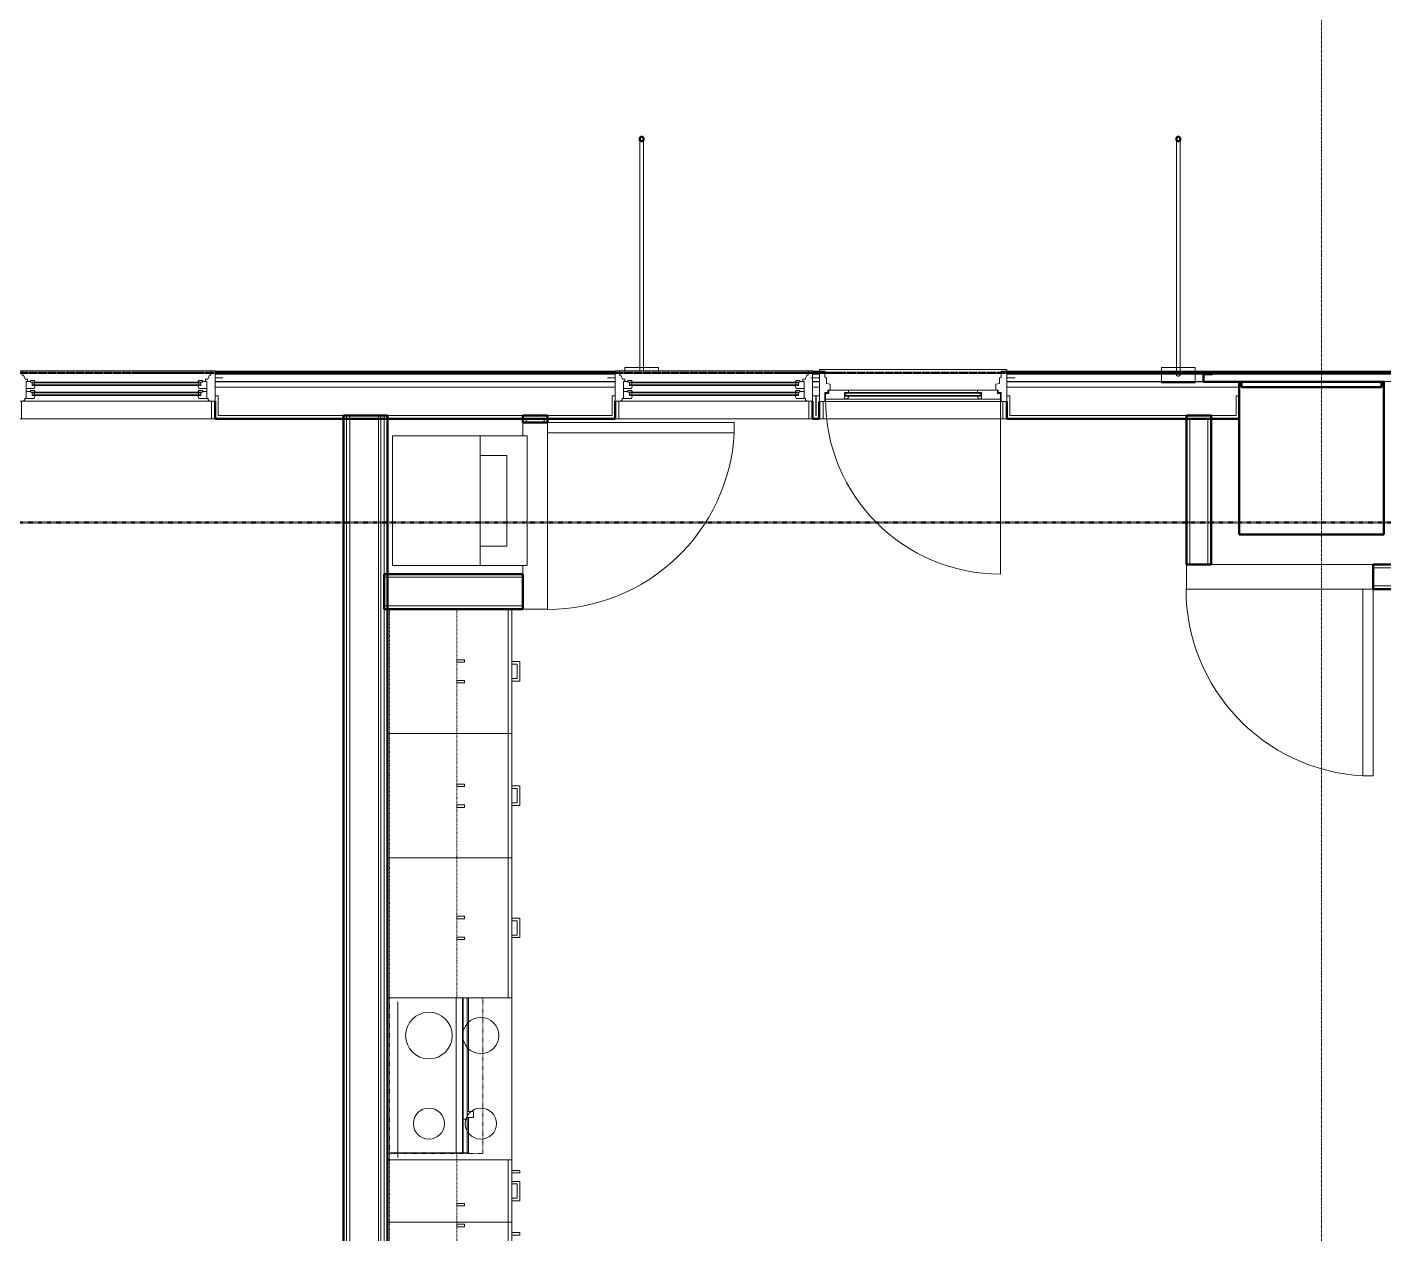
# Model space of a CAD drawing. Header units: inches. Extents: x -4218 to -1830, y 9767 to 12426.
# Drawn here: x -3403.9 to -3142.3, y 11952.5 to 12185.3 of the extents above; entities that cross this region are included whole.
import ezdxf

# ---------------------------------------------------------------- set-up
doc = ezdxf.new("R2010")
doc.units = ezdxf.units.IN
doc.header["$MEASUREMENT"] = 0
for name, pattern in [('Dash', [0.25, 0.125, -0.125]), ('Dash 1_16_', [0.125, 0.0625, -0.0625]), ('Grid Line 1_2_', [0.875, 0.5, -0.125, 0.125, -0.125]), ('Overhead', [0.15625, 0.09375, -0.0625])]:
    doc.linetypes.add(name, pattern=pattern)
for name, color, linetype, lineweight in [('0-1', 7, 'Continuous', 5), ('0-2', 10, 'Continuous', 9), ('A-DOOR-1', 10, 'Continuous', 9), ('A-DOOR-2', 50, 'Continuous', 20), ('A-DOOR-5', 31, 'Continuous', 9), ('A-DOOR-6', 31, 'Continuous', 20), ('A-DOOR-FRAM', 31, 'Continuous', 9), ('A-DOOR-FRAM-4', 31, 'Continuous', 20), ('A-DOOR-GLAZ', 31, 'Continuous', 9), ('A-GENM', 5, 'Continuous', 9), ('A-GENM-6', 5, 'Continuous', 50), ('A-GLAZ-1', 151, 'Continuous', 9), ('A-GLAZ-2', 151, 'Continuous', 20), ('A-GLAZ-3', 151, 'Continuous', 50), ('A-WALL', 113, 'Continuous', 13), ('A-WALL-1', 7, 'Continuous', 50), ('A-WALL-2', 250, 'Continuous', 13), ('A-WALL-3', 10, 'Continuous', 9), ('A-WALL-4', 252, 'Continuous', 9), ('A-WALL-7', 113, 'Continuous', 9), ('A-WALL-8', 113, 'Continuous', 50), ('C-PROP-LINE-1', 91, 'Dash 1_16_', 50), ('I-WALL-1', 7, 'Continuous', 50), ('P-SANR-FIXT-1', 10, 'Continuous', 9), ('Q-CASE-1', 252, 'Continuous', 9), ('Q-CASE-2', 10, 'Continuous', 9), ('Q-CASE-3', 253, 'Continuous', 9), ('Q-CASE-4', 252, 'Dash', 9), ('Q-CASE-5', 253, 'Dash', 9), ('Q-CASE-6', 254, 'Continuous', 9), ('Q-SPCQ-1', 10, 'Continuous', 9), ('Q-SPCQ-2', 91, 'Overhead', 9), ('S-GRID-1', 1, 'Grid Line 1_2_', 9)]:
    doc.layers.add(name, color=color, linetype=linetype, lineweight=lineweight)

# ---------------------------------------------------------------- blocks, each defined once
blk = doc.blocks.new('SWING - SINGLE - FLUSH - 36_ x 80_ - OFFSET PIVOT DOOR AT MAGIC PAK AND WASHER_DRYER-3199415-BACKGROUND - RCP - 2ND FLOOR')
at = {"layer": 'A-DOOR-1'}
blk.add_arc((18, -2.37), 36.07, 180, 266.8211, dxfattribs=at)
at = {"layer": 'A-DOOR-2'}
for p, q in [((16, -2.37), (16, -38.39)), ((18, -2.37), (16, -2.37)), ((18, -2.37), (18, -38.39)), ((18, -38.39), (16, -38.39))]:
    blk.add_line(p, q, dxfattribs=at)
blk = doc.blocks.new('Range - 24_ x 30_-2806124-BACKGROUND - RCP - 2ND FLOOR')
at = {"layer": 'Q-SPCQ-1'}
blk.add_line((0, -22), (30, -22), dxfattribs=at)
for centre, radius, start, end in [((6.5, -6), 3.5, 360, 180), ((23.5, -6), 3, 0, 180), ((6.5, -6), 3.5, 180, 0), ((23.5, -6), 3, 180, 0), ((6.5, -16), 4.5, 0, 180), ((23.5, -16), 3, 360, 180), ((6.5, -16), 4.5, 180, 0), ((23.5, -16), 3, 180, 0)]:
    blk.add_arc(centre, radius, start, end, dxfattribs=at)
blk = doc.blocks.new('Stacked Washer and Dryer - 26_x25_ - Private-1372850-BACKGROUND - RCP - 2ND FLOOR')
at = {"layer": 'P-SANR-FIXT-1'}
for p, q in [((26, 12.5), (0, 12.5)), ((0, -12.5), (0, 12.5)), ((16.90625, -12.5), (16.90625, 12.5)), ((26, 12.5), (26, -12.5)), ((22.09375, 8.75), (16.90625, 8.75)), ((22.09375, -8.75), (22.09375, 8.75)), ((16.90625, -8.75), (22.09375, -8.75)), ((0, -12.5), (26, -12.5))]:
    blk.add_line(p, q, dxfattribs=at)
blk = doc.blocks.new('30quot_MicrowaveVent_11166 - 70cm miele oven-V103-BACKGROUND - RCP - 2ND FLOOR')
at = {"layer": 'Q-CASE-1'}
for p, q in [((8.88, 16.6), (7.69, 16.6)), ((7.69, 16.55), (7.69, 15.39)), ((8.88, 15.39), (8.88, 16.55)), ((7.69, 15.6), (-14.2, 15.6)), ((-14.2, 15.6), (-14.2, 15.54)), ((-14.2, 15.54), (-14.2, 15.39)), ((9.18, 15.39), (-14.2, 15.39)), ((-14.2, 15.39), (-14.2, 14.61)), ((-14.2, 14.61), (9.18, 14.61)), ((-14.2, 14.49), (-14.2, 13.23)), ((15.68, 14.49), (-14.2, 14.49)), ((-14.2, 13.23), (-14.2, 0.37)), ((-14.2, 13.23), (15.68, 13.23)), ((15.68, 15.6), (8.88, 15.6)), ((9.18, 15.39), (9.18, 14.61)), ((15.68, 15.39), (9.18, 15.39)), ((9.18, 15.39), (9.18, 14.61)), ((9.18, 14.61), (15.68, 14.61)), ((15.68, 15.39), (15.68, 15.6)), ((15.68, 15.39), (15.68, 14.61)), ((15.68, 13.23), (15.68, 14.49)), ((15.68, 0.37), (15.68, 13.23))]:
    blk.add_line(p, q, dxfattribs=at)
at = {"layer": 'Q-CASE-3'}
for p, q in [((-14.2, 0.37), (-14.2, 0)), ((15.68, 0), (15.68, 0.37))]:
    blk.add_line(p, q, dxfattribs=at)
at = {"layer": 'Q-CASE-6'}
blk.add_line((-14.2, 0), (15.68, 0), dxfattribs=at)
blk = doc.blocks.new('Base Cabinet 3 Drawer 230 - Base Cabinet 3 Drawer 230 27_-2602705-BACKGROUND - RCP - 2ND FLOOR')
at = {"layer": 'Q-CASE-2'}
for p, q in [((-12.76, 24), (14.24, 24)), ((-12.76, 23.25), (-12.76, 24)), ((-1.14, 24), (-1.14, 25.5)), ((-1.14, 25.5), (2.61, 25.5)), ((-1.14, 24), (-0.64, 24)), ((2.11, 25), (-0.64, 25)), ((-0.64, 24), (-0.64, 25)), ((2.11, 24), (2.11, 25)), ((2.61, 24), (2.11, 24)), ((2.61, 25.5), (2.61, 24)), ((14.24, 24), (14.24, 23.25)), ((14.24, 23.25), (-12.76, 23.25)), ((-12.76, 23.25), (-12.76, 0)), ((14.24, 0), (14.24, 23.25)), ((-12.76, 0), (14.24, 0))]:
    blk.add_line(p, q, dxfattribs=at)
blk = doc.blocks.new('Base Cabinet 3 Drawer 230 - Base Cabinet 3 Drawer 230 24_-2578604-BACKGROUND - RCP - 2ND FLOOR')
at = {"layer": 'Q-CASE-2'}
for p, q in [((-11.26, 24), (12.74, 24)), ((-11.26, 23.25), (-11.26, 24)), ((-1.14, 24), (-1.14, 25.5)), ((-1.14, 25.5), (2.61, 25.5)), ((-1.14, 24), (-0.64, 24)), ((2.11, 25), (-0.64, 25)), ((-0.64, 24), (-0.64, 25)), ((2.11, 24), (2.11, 25)), ((2.61, 24), (2.11, 24)), ((2.61, 25.5), (2.61, 24)), ((12.74, 24), (12.74, 23.25)), ((12.74, 23.25), (-11.26, 23.25)), ((-11.26, 23.25), (-11.26, 0)), ((12.74, 0), (12.74, 23.25)), ((-11.26, 0), (12.74, 0))]:
    blk.add_line(p, q, dxfattribs=at)
blk = doc.blocks.new('Single Door 1 Drawer 211 - 211 Base Cabinet Single Door1 Drawer 12_-2706434-BACKGROUND - RCP - 2ND FLOOR')
at = {"layer": 'Q-CASE-2'}
for p, q in [((-11.26, -23.25), (-11.26, 0)), ((-11.26, 0), (0.74, 0)), ((0.74, 0), (0.74, -23.25)), ((-11.26, -23.25), (-11.26, -24)), ((0.74, -23.25), (-11.26, -23.25)), ((0.74, -24), (0.74, -23.25)), ((-11.26, -24), (0.74, -24)), ((-6.64, -24), (-7.14, -24)), ((-7.14, -25.5), (-7.14, -24)), ((-3.39, -25.5), (-7.14, -25.5)), ((-6.64, -25), (-6.64, -24)), ((-6.64, -25), (-3.89, -25)), ((-3.89, -25), (-3.89, -24)), ((-3.89, -24), (-3.39, -24)), ((-3.39, -24), (-3.39, -25.5)), ((-1.27, -24), (-1.76, -24)), ((-1.76, -24), (-1.76, -25.5)), ((-1.76, -25.5), (-1.27, -25.5)), ((-1.27, -25.5), (-1.27, -24))]:
    blk.add_line(p, q, dxfattribs=at)
blk = doc.blocks.new('Base Cabinet Corner 197 - Base Cabinet Corner 197-2565125-BACKGROUND - RCP - 2ND FLOOR')
at = {"layer": 'Q-CASE-2'}
for p, q in [((-23.26, 0), (12.74, 0)), ((-23.26, -36), (-23.26, 0)), ((12.74, 0), (12.74, -24)), ((0.74, -23.25), (0.74, -36)), ((12.74, -23.25), (0.74, -23.25)), ((0.74, -23.25), (0.74, -24)), ((0.74, -24), (0.74, -36)), ((12.74, -24), (0.74, -24)), ((10.73, -24), (10.24, -24)), ((10.24, -24), (10.24, -25.5)), ((10.24, -25.5), (10.73, -25.5)), ((10.73, -25.5), (10.73, -24)), ((2.23, -33.51), (0.73, -33.51)), ((0.73, -33.51), (0.73, -34)), ((0.73, -34), (2.23, -34)), ((2.23, -34), (2.23, -33.51)), ((0.74, -36), (-23.26, -36))]:
    blk.add_line(p, q, dxfattribs=at)
blk = doc.blocks.new('Base Cabinet 3 Drawer 230 - Base Cabinet 3 Drawer 230 24_-2554933-BACKGROUND - RCP - 2ND FLOOR')
at = {"layer": 'Q-CASE-2'}
for p, q in [((-11.26, -23.25), (-11.26, 0)), ((-11.26, 0), (12.74, 0)), ((12.74, 0), (12.74, -23.25)), ((-11.26, -23.25), (-11.26, -24)), ((12.74, -23.25), (-11.26, -23.25)), ((12.74, -24), (12.74, -23.25)), ((-11.26, -24), (12.74, -24)), ((-0.64, -24), (-1.14, -24)), ((-1.14, -25.5), (-1.14, -24)), ((2.61, -25.5), (-1.14, -25.5)), ((-0.64, -25), (-0.64, -24)), ((-0.64, -25), (2.11, -25)), ((2.11, -25), (2.11, -24)), ((2.11, -24), (2.61, -24)), ((2.61, -24), (2.61, -25.5))]:
    blk.add_line(p, q, dxfattribs=at)
blk = doc.blocks.new('300 Series Wall Hung Cabinet_302 - 27_ X 24_-2768166-BACKGROUND - RCP - 2ND FLOOR')
at = {"layer": 'Q-CASE-1'}
for p, q in [((-1.76, -13.19), (-2.25, -13.19)), ((-2.25, -13.19), (-2.25, -14.69)), ((-2.25, -14.69), (-1.76, -14.69)), ((-1.76, -14.69), (-1.76, -13.19)), ((2.24, -13.19), (1.75, -13.19)), ((1.75, -13.19), (1.75, -14.69)), ((1.75, -14.69), (2.24, -14.69)), ((2.24, -14.69), (2.24, -13.19))]:
    blk.add_line(p, q, dxfattribs=at)
at = {"layer": 'Q-CASE-4'}
for p, q in [((-13.5, -0.19), (-13.5, -13.19)), ((13.5, -13.19), (13.5, -0.19)), ((-13.5, -13.19), (13.5, -13.19))]:
    blk.add_line(p, q, dxfattribs=at)
at = {"layer": 'Q-CASE-5'}
blk.add_line((13.5, -0.19), (-13.5, -0.19), dxfattribs=at)
blk = doc.blocks.new('300 Series Wall Hung Cabinet_302 - 24_ X 24_-V59-BACKGROUND - RCP - 2ND FLOOR')
at = {"layer": 'Q-CASE-1'}
for p, q in [((-1.76, 14.69), (-2.25, 14.69)), ((-2.25, 14.69), (-2.25, 13.19)), ((-2.25, 13.19), (-1.76, 13.19)), ((-1.76, 13.19), (-1.76, 14.69)), ((2.24, 14.69), (1.75, 14.69)), ((1.75, 14.69), (1.75, 13.19)), ((1.75, 13.19), (2.24, 13.19)), ((2.24, 13.19), (2.24, 14.69))]:
    blk.add_line(p, q, dxfattribs=at)
at = {"layer": 'Q-CASE-4'}
for p, q in [((-12, 0.19), (-12, 13.19)), ((-12, 13.19), (12, 13.19)), ((12, 13.19), (12, 0.19))]:
    blk.add_line(p, q, dxfattribs=at)
at = {"layer": 'Q-CASE-5'}
blk.add_line((12, 0.19), (-12, 0.19), dxfattribs=at)
blk = doc.blocks.new('300 Series Wall Hung Cabinet_302 - 24_ X 24_-2588623-BACKGROUND - RCP - 2ND FLOOR')
at = {"layer": 'Q-CASE-1'}
for p, q in [((-1.76, -13.19), (-2.25, -13.19)), ((-2.25, -13.19), (-2.25, -14.69)), ((-2.25, -14.69), (-1.76, -14.69)), ((-1.76, -14.69), (-1.76, -13.19)), ((2.24, -13.19), (1.75, -13.19)), ((1.75, -13.19), (1.75, -14.69)), ((1.75, -14.69), (2.24, -14.69)), ((2.24, -14.69), (2.24, -13.19))]:
    blk.add_line(p, q, dxfattribs=at)
at = {"layer": 'Q-CASE-4'}
for p, q in [((-12, -0.19), (-12, -13.19)), ((12, -13.19), (12, -0.19)), ((-12, -13.19), (12, -13.19))]:
    blk.add_line(p, q, dxfattribs=at)
at = {"layer": 'Q-CASE-5'}
blk.add_line((12, -0.19), (-12, -0.19), dxfattribs=at)
blk = doc.blocks.new('300 Series Wall Hung Cabinet_302 - 24_ X 24_-V71-BACKGROUND - RCP - 2ND FLOOR')
at = {"layer": 'Q-CASE-1'}
for p, q in [((-1.76, -13.19), (-2.25, -13.19)), ((-2.25, -13.19), (-2.25, -14.69)), ((-2.25, -14.69), (-1.76, -14.69)), ((-1.76, -14.69), (-1.76, -13.19)), ((2.24, -13.19), (1.75, -13.19)), ((1.75, -13.19), (1.75, -14.69)), ((1.75, -14.69), (2.24, -14.69)), ((2.24, -14.69), (2.24, -13.19))]:
    blk.add_line(p, q, dxfattribs=at)
at = {"layer": 'Q-CASE-4'}
for p, q in [((-12, -0.19), (-12, -13.19)), ((-12, -13.19), (12, -13.19))]:
    blk.add_line(p, q, dxfattribs=at)
at = {"layer": 'Q-CASE-5'}
for p, q in [((12, -0.19), (-12, -0.19)), ((12, -13.19), (12, -0.19))]:
    blk.add_line(p, q, dxfattribs=at)
blk = doc.blocks.new('Range_Hood_386 - 30_ Wide-2911770-BACKGROUND - RCP - 2ND FLOOR')
at = {"layer": 'Q-SPCQ-2'}
for p, q in [((15, 6), (-15, 6)), ((-15, 6), (-15, -12)), ((15, -12), (15, 6)), ((-15, -12), (15, -12))]:
    blk.add_line(p, q, dxfattribs=at)
blk = doc.blocks.new('CTR - 1st Phase - Unit Layouts_rvt-1-BACKGROUND - RCP - 2ND FLOOR')
at = {"layer": 'A-WALL-1'}
for p, q in [((-3308.35, 12109), (-3308.35, 12110.34)), ((-3308.35, 12110.34), (-3307.72, 12110.34)), ((-3303.6, 12109), (-3308.35, 12109)), ((-3307.72, 12110.34), (-3304.22, 12110.34)), ((-3304.22, 12110.34), (-3303.6, 12110.34)), ((-3303.6, 12110.34), (-3303.6, 12109)), ((-3180.4, 12081.6), (-3180.4, 12110.34)), ((-3180.4, 12110.34), (-3179.77, 12110.34)), ((-3179.77, 12110.34), (-3176.27, 12110.34)), ((-3176.27, 12110.34), (-3175.65, 12110.34)), ((-3175.65, 12110.34), (-3175.65, 12081.6)), ((-3335.1, 12079.75), (-3308.35, 12079.75)), ((-3335.1, 12073), (-3335.1, 12079.75)), ((-3308.35, 12079.75), (-3308.35, 12073)), ((-3175.65, 12081.6), (-3180.4, 12081.6)), ((-3144.4, 12076.85), (-3144.4, 12081.6)), ((-3144.4, 12081.6), (-3140.12, 12081.6)), ((-3140.12, 12076.85), (-3144.4, 12076.85)), ((-3308.35, 12073), (-3335.1, 12073))]:
    blk.add_line(p, q, dxfattribs=at)
at = {"layer": 'A-WALL-2'}
for p, q in [((-3307.72, 12109.71), (-3304.22, 12109.71)), ((-3307.72, 12109.71), (-3307.72, 12109)), ((-3304.22, 12109.71), (-3304.22, 12109)), ((-3179.77, 12109.71), (-3179.77, 12081.6)), ((-3179.77, 12109.71), (-3176.27, 12109.71)), ((-3176.27, 12109.71), (-3176.27, 12081.6)), ((-3144.4, 12080.97), (-3140.75, 12080.97)), ((-3308.35, 12079.13), (-3335.1, 12079.13)), ((-3144.4, 12077.47), (-3140.75, 12077.47)), ((-3308.35, 12073.63), (-3335.1, 12073.63))]:
    blk.add_line(p, q, dxfattribs=at)
at = {"layer": 'A-WALL-3'}
for p, q in [((-3308.35, 12109), (-3308.35, 12106.4)), ((-3303.6, 12073), (-3303.6, 12109)), ((-3308.35, 12081.4), (-3308.35, 12079.75)), ((-3180.4, 12081.6), (-3180.4, 12076.85)), ((-3144.4, 12081.6), (-3175.65, 12081.6)), ((-3175.65, 12076.85), (-3180.4, 12076.85)), ((-3175.65, 12076.85), (-3144.4, 12076.85)), ((-3303.6, 12073), (-3308.35, 12073))]:
    blk.add_line(p, q, dxfattribs=at)
at = {"layer": 'A-WALL-4'}
for p, q in [((-3303.6, 12109), (-3308.35, 12109)), ((-3308.35, 12079.75), (-3308.35, 12073)), ((-3175.65, 12081.6), (-3180.4, 12081.6)), ((-3144.4, 12076.85), (-3144.4, 12081.6))]:
    blk.add_line(p, q, dxfattribs=at)
at = {"layer": 'A-WALL-7'}
for p, q in [((-3334.47, 12073), (-3334.47, 11918.75)), ((-3310.47, 12073), (-3334.47, 12073)), ((-3334.47, 11918.75), (-3334.47, 12073)), ((-3334.47, 12073), (-3310.47, 12073)), ((-3310.47, 12062.88), (-3310.47, 12073)), ((-3310.47, 12073), (-3310.47, 12062.88)), ((-3310.47, 12062.38), (-3310.47, 12062.88)), ((-3310.47, 12059.63), (-3310.47, 12062.38)), ((-3310.47, 12062.38), (-3310.47, 12059.63)), ((-3310.47, 12059.13), (-3310.47, 12059.63)), ((-3310.47, 12038.88), (-3310.47, 12059.13)), ((-3310.47, 12059.13), (-3310.47, 12038.88)), ((-3310.47, 12038.38), (-3310.47, 12038.88)), ((-3310.47, 12035.63), (-3310.47, 12038.38)), ((-3310.47, 12038.38), (-3310.47, 12035.63)), ((-3310.47, 12035.13), (-3310.47, 12035.63)), ((-3310.47, 12013.38), (-3310.47, 12035.13)), ((-3310.47, 12035.13), (-3310.47, 12013.38)), ((-3310.47, 12012.88), (-3310.47, 12013.38)), ((-3310.47, 12010.13), (-3310.47, 12012.88)), ((-3310.47, 12012.88), (-3310.47, 12010.13)), ((-3310.47, 12009.63), (-3310.47, 12010.13)), ((-3310.47, 11964.73), (-3310.47, 12009.63)), ((-3310.47, 12009.63), (-3310.47, 11964.73)), ((-3310.47, 11964.25), (-3310.47, 11964.73)), ((-3310.47, 11962.62), (-3310.47, 11964.25)), ((-3310.47, 11964.25), (-3310.47, 11962.62)), ((-3310.47, 11962.12), (-3310.47, 11962.62)), ((-3310.47, 11959.37), (-3310.47, 11962.12)), ((-3310.47, 11962.12), (-3310.47, 11959.37)), ((-3310.47, 11958.87), (-3310.47, 11959.37)), ((-3310.47, 11952.73), (-3310.47, 11958.87)), ((-3310.47, 11958.87), (-3310.47, 11952.73)), ((-3310.47, 11952.25), (-3310.47, 11952.73))]:
    blk.add_line(p, q, dxfattribs=at)
at = {"layer": '0-2'}
for name, p, rotation in [('SWING - SINGLE - FLUSH - 36_ x 80_ - OFFSET PIVOT DOOR AT MAGIC PAK AND WASHER_DRYER-3199415-BACKGROUND - RCP - 2ND FLOOR', (-3305.97, 12091), 90.00000000000743), ('Base Cabinet 3 Drawer 230 - Base Cabinet 3 Drawer 230 24_-2554933-BACKGROUND - RCP - 2ND FLOOR', (-3334.47, 12060.26), 89.99999999994881), ('300 Series Wall Hung Cabinet_302 - 24_ X 24_-V71-BACKGROUND - RCP - 2ND FLOOR', (-3334.29, 12061), 89.99999999999456), ('Base Cabinet 3 Drawer 230 - Base Cabinet 3 Drawer 230 24_-2578604-BACKGROUND - RCP - 2ND FLOOR', (-3334.47, 12037.74), 270.0000000000384), ('300 Series Wall Hung Cabinet_302 - 24_ X 24_-V59-BACKGROUND - RCP - 2ND FLOOR', (-3334.29, 12037), 269.9999999999945), ('Base Cabinet 3 Drawer 230 - Base Cabinet 3 Drawer 230 27_-2602705-BACKGROUND - RCP - 2ND FLOOR', (-3334.47, 12012.24), 270.0000000000384), ('300 Series Wall Hung Cabinet_302 - 27_ X 24_-2768166-BACKGROUND - RCP - 2ND FLOOR', (-3334.29, 12011.5), 89.99999999999456), ('30quot_MicrowaveVent_11166 - 70cm miele oven-V103-BACKGROUND - RCP - 2ND FLOOR', (-3334.47, 11983.8), 269.999999999993), ('Range_Hood_386 - 30_ Wide-2911770-BACKGROUND - RCP - 2ND FLOOR', (-3322.1, 11983), 269.9999999999567), ('Range - 24_ x 30_-2806124-BACKGROUND - RCP - 2ND FLOOR', (-3310.47, 11997.25), 270.0000000000225), ('Single Door 1 Drawer 211 - 211 Base Cabinet Single Door1 Drawer 12_-2706434-BACKGROUND - RCP - 2ND FLOOR', (-3334.47, 11966.01), 89.99999999994881), ('300 Series Wall Hung Cabinet_302 - 24_ X 24_-2588623-BACKGROUND - RCP - 2ND FLOOR', (-3334.29, 11956.12), 89.99999999999456), ('Base Cabinet Corner 197 - Base Cabinet Corner 197-2565125-BACKGROUND - RCP - 2ND FLOOR', (-3334.47, 11942.01), 89.99999999994819)]:
    blk.add_blockref(name, p, dxfattribs=dict(at, rotation=rotation))
for name, p in [('Stacked Washer and Dryer - 26_x25_ - Private-1372850-BACKGROUND - RCP - 2ND FLOOR', (-3333.51, 12093.9)), ('SWING - SINGLE - FLUSH - 36_ x 80_ - OFFSET PIVOT DOOR AT MAGIC PAK AND WASHER_DRYER-3199415-BACKGROUND - RCP - 2ND FLOOR', (-3162.4, 12079.22))]:
    blk.add_blockref(name, p, dxfattribs=at)
blk = doc.blocks.new('CTR - 1st Phase - Common Walls_rvt-1-BACKGROUND - RCP - 2ND FLOOR')
at = {"layer": 'A-WALL-2'}
for p, q in [((-3342.35, 12110.34), (-3342.35, 11725.36)), ((-3341.72, 12110.34), (-3341.72, 11725.36)), ((-3336.22, 12110.34), (-3336.22, 11725.36)), ((-3335.72, 12110.34), (-3335.72, 11725.36)), ((-3335.1, 12110.34), (-3335.1, 11725.36))]:
    blk.add_line(p, q, dxfattribs=at)
at = {"layer": 'I-WALL-1'}
for p, q in [((-3342.97, 11849.86), (-3342.97, 12110.34)), ((-3342.97, 12110.34), (-3334.47, 12110.34)), ((-3334.47, 12110.34), (-3334.47, 11725.36))]:
    blk.add_line(p, q, dxfattribs=at)
blk = doc.blocks.new('Basic Wall _ EXT - FIBER CEMENT - LARGE - ___-2505162-BACKGROUND - RCP - 2ND FLOOR')
at = {"layer": 'A-WALL-7'}
for p, q in [((-3290.54, 12118.91), (-3367.71, 12118.91)), ((-3290.54, 12118.91), (-3367.71, 12118.91)), ((-3367.71, 12118.88), (-3290.54, 12118.88)), ((-3290.54, 12118.88), (-3367.71, 12118.88)), ((-3251.19, 12118.91), (-3252.51, 12118.91)), ((-3251.19, 12118.91), (-3252.51, 12118.91)), ((-3252.51, 12118.88), (-3251.19, 12118.88)), ((-3251.19, 12118.88), (-3252.51, 12118.88)), ((-3060.14, 12118.91), (-3215.06, 12118.91)), ((-3060.14, 12118.91), (-3215.06, 12118.91)), ((-3215.06, 12118.88), (-3060.14, 12118.88)), ((-3060.14, 12118.88), (-3215.06, 12118.88)), ((-3290.54, 12116.87), (-3367.71, 12116.87)), ((-3290.54, 12116.87), (-3367.71, 12116.87)), ((-3367.71, 12116.84), (-3290.54, 12116.84)), ((-3290.54, 12116.84), (-3367.71, 12116.84)), ((-3251.21, 12116.87), (-3252.51, 12116.87)), ((-3251.21, 12116.87), (-3252.51, 12116.87)), ((-3252.51, 12116.84), (-3251.19, 12116.84)), ((-3251.19, 12116.84), (-3252.51, 12116.84)), ((-3177.09, 12116.87), (-3215.06, 12116.87)), ((-3177.09, 12116.87), (-3215.06, 12116.87)), ((-3215.06, 12116.84), (-3177.09, 12116.84)), ((-3177.09, 12116.84), (-3215.06, 12116.84)), ((-3097.16, 12116.87), (-3177.09, 12116.87)), ((-3097.16, 12116.87), (-3177.09, 12116.87)), ((-3177.09, 12116.84), (-3170.2, 12116.84)), ((-3170.2, 12116.84), (-3177.09, 12116.84)), ((-3169.76, 12116.84), (-3170.2, 12116.84)), ((-3142.76, 12116.84), (-3169.76, 12116.84)), ((-3142.32, 12116.84), (-3142.76, 12116.84))]:
    blk.add_line(p, q, dxfattribs=at)
blk = doc.blocks.new('Door-Inswing-Andersen-400_Series-Single - 3_ 0-1_8_ x custom height - 2ND FLOOR-2896085-BACKGROUND - RCP - 2ND FLOOR')
at = {"layer": 'A-DOOR-5'}
blk.add_line((16.87, -0.66), (16.87, -34.41), dxfattribs=at)
blk.add_arc((16.87, -0.66), 33.75, 180, 270, dxfattribs=at)
at = {"layer": 'A-DOOR-6'}
for p, q in [((-16.26, 0.42), (-16.87, 0.41)), ((-16.87, 0.41), (-16.87, -0.66)), ((-16.26, 1.06), (-16.26, 0.42)), ((-16.26, 1.06), (-12.44, 1.06)), ((-13.19, 0.66), (-12.44, 0.66)), ((-13.19, -0.66), (-13.19, 0.66)), ((-12.44, 0.75), (-12.47, 1.06)), ((12.44, 1.06), (-12.44, 1.06)), ((-12.44, 0.66), (-12.44, 0.75)), ((16.26, 1.06), (12.44, 1.06)), ((12.44, 0.75), (12.47, 1.06)), ((12.44, 0.66), (12.44, 0.75)), ((13.19, 0.66), (12.44, 0.66)), ((13.19, -0.66), (13.19, 0.66)), ((16.26, 1.06), (16.26, 0.42)), ((16.26, 0.42), (16.87, 0.41)), ((16.87, 0.41), (16.87, -0.66)), ((-16.87, -0.66), (-12.44, -0.66)), ((-12.44, -0.09), (-13.19, -0.09)), ((-13.19, -0.59), (-12.67, -0.59)), ((-13.19, -0.66), (-13.19, -0.59)), ((-12.67, -0.59), (-12.47, -0.34)), ((-12.47, -0.34), (-12.44, -0.16)), ((-12.44, -0.16), (-12.44, -0.09)), ((12.44, -0.66), (-12.44, -0.66)), ((12.44, -0.09), (13.19, -0.09)), ((12.44, -0.16), (12.44, -0.09)), ((12.47, -0.34), (12.44, -0.16)), ((16.87, -0.66), (12.44, -0.66)), ((12.67, -0.59), (12.47, -0.34)), ((13.19, -0.59), (12.67, -0.59)), ((13.19, -0.66), (13.19, -0.59))]:
    blk.add_line(p, q, dxfattribs=at)
at = {"layer": 'A-DOOR-FRAM'}
for p, q in [((-17.31, -1.13), (-17.94, -1.13)), ((-17.94, -1.13), (-17.94, -4.44)), ((-17.31, -4.44), (-17.31, -1.13)), ((17.94, -1.13), (17.31, -1.13)), ((17.31, -1.13), (17.31, -4.44)), ((17.94, -4.44), (17.94, -1.13)), ((-17.94, -4.44), (-17.31, -4.44)), ((17.31, -4.44), (17.94, -4.44))]:
    blk.add_line(p, q, dxfattribs=at)
at = {"layer": 'A-DOOR-FRAM-4'}
for p, q in [((-19.69, 3.44), (-18.06, 3.44)), ((18.06, 5.09), (-18.06, 5.09)), ((-18.06, 5.09), (-18.06, -1.13)), ((-18.06, 4.75), (-18.06, -1.13)), ((-18.06, 4.75), (-17.03, 4.75)), ((-17.03, 3.63), (-17.03, 4.75)), ((-16.69, 3.39), (-17.03, 3.63)), ((-16.69, 2.39), (-16.69, 3.39)), ((16.69, 3.39), (17.03, 3.63)), ((16.69, 2.39), (16.69, 3.39)), ((17.03, 3.63), (17.03, 4.75)), ((18.06, 4.75), (17.03, 4.75)), ((18.06, -1.13), (18.06, 5.09)), ((18.06, 4.75), (18.06, -1.13)), ((19.69, 3.44), (18.06, 3.44)), ((-17.03, 0.66), (-16.45, 0.66)), ((-17.03, -1.13), (-17.03, 0.66)), ((-16, 2.23), (-16.69, 2.39)), ((-16.45, 0.66), (-16.45, 1.09)), ((-16.45, 1.09), (-16, 1.09)), ((-16, 1.09), (-16, 2.23)), ((16, 2.23), (16.69, 2.39)), ((16, 1.09), (16, 2.23)), ((16.45, 1.09), (16, 1.09)), ((16.45, 0.66), (16.45, 1.09)), ((17.03, 0.66), (16.45, 0.66)), ((17.03, -1.13), (17.03, 0.66)), ((-17.69, -1.13), (-18.06, -1.13)), ((-18.06, -1.13), (18.06, -1.13)), ((-18.06, -1.13), (-17.03, -1.13)), ((18.06, -1.13), (17.03, -1.13))]:
    blk.add_line(p, q, dxfattribs=at)
at = {"layer": 'A-DOOR-GLAZ'}
for p, q in [((-12.44, 0.5), (-13.19, 0.5)), ((-13.19, 0.06), (-12.44, 0.06)), ((-12.98, 0.5), (-12.98, 0.06)), ((12.44, 0.66), (-12.44, 0.66)), ((12.44, 0.5), (-12.44, 0.5)), ((12.44, 0.06), (-12.44, 0.06)), ((12.44, 0.5), (13.19, 0.5)), ((13.19, 0.06), (12.44, 0.06)), ((12.98, 0.5), (12.98, 0.06)), ((12.44, -0.09), (-12.44, -0.09))]:
    blk.add_line(p, q, dxfattribs=at)
blk = doc.blocks.new('Window-Double_Hung-Andersen-400_Series-Tilt_Wash - DOUBLE HUNG - REVERSE COTTAGE - 2ND FLOOR-2888466-BACKGROUND - RCP - 2ND FLOOR')
at = {"layer": 'A-GLAZ-1'}
for p, q in [((-19.01, 3.94), (-19.01, 2.44)), ((-18.95, 3.94), (-19.01, 3.94)), ((-18.95, 4.44), (18.95, 4.44)), ((-18.95, 1.06), (-18.95, 4.44)), ((-18.32, 1.06), (-18.32, 4.44)), ((18.32, 1.06), (18.32, 4.44)), ((18.95, 4.44), (18.95, 1.06)), ((19.01, 3.94), (18.95, 3.94)), ((19.01, 2.44), (19.01, 3.94)), ((-18.95, 2.44), (-19.01, 2.44)), ((18.95, 1.06), (-18.95, 1.06)), ((19.01, 2.44), (18.95, 2.44)), ((-16.29, -0.19), (-15.7, -0.19)), ((-16.29, -0.56), (-15.7, -0.56)), ((-16.29, -2.13), (-15.7, -2.13)), ((-16.29, -2.5), (-15.7, -2.5)), ((-15.82, -0.56), (-15.82, -0.19)), ((-15.82, -2.5), (-15.82, -2.13)), ((-15.7, -0.06), (15.7, -0.06)), ((-15.7, -0.19), (15.7, -0.19)), ((-15.7, -0.56), (15.7, -0.56)), ((-15.7, -0.69), (15.7, -0.69)), ((-15.7, -2), (15.7, -2)), ((-15.7, -2.13), (15.7, -2.13)), ((-15.7, -2.5), (15.7, -2.5)), ((16.29, -0.19), (15.7, -0.19)), ((16.29, -0.56), (15.7, -0.56)), ((16.29, -2.13), (15.7, -2.13)), ((16.29, -2.5), (15.7, -2.5)), ((15.82, -0.56), (15.82, -0.19)), ((15.82, -2.5), (15.82, -2.13)), ((-15.7, -2.63), (15.7, -2.63))]:
    blk.add_line(p, q, dxfattribs=at)
at = {"layer": 'A-GLAZ-2'}
for p, q in [((-19.01, 1.06), (19.01, 1.06)), ((-19.01, -4.81), (-19.01, 1.06)), ((-17.67, 0.78), (-18, 1.06)), ((-17.67, 0.78), (-17.67, 0.56)), ((-17.67, 0.56), (-15.86, 0.56)), ((-17.42, -2.75), (-17.42, 0.56)), ((-15.86, 0.56), (-15.7, -0.06)), ((15.86, 0.56), (15.7, -0.06)), ((17.67, 0.56), (15.86, 0.56)), ((17.42, -2.75), (17.42, 0.56)), ((17.67, 0.78), (18, 1.06)), ((17.67, 0.78), (17.67, 0.56)), ((19.01, 1.06), (19.01, -4.81)), ((-17.42, -0.81), (-16.57, -0.81)), ((-17.42, -1.37), (-15.86, -1.37)), ((-16.57, -0.69), (-16.57, -1.03)), ((-15.7, -0.69), (-16.57, -0.69)), ((-15.86, -1.03), (-16.57, -1.03)), ((-16.29, -0.69), (-16.29, -0.06)), ((-15.7, -0.06), (-16.29, -0.06)), ((-16.29, -2.63), (-16.29, -2)), ((-15.7, -2), (-16.29, -2)), ((-15.86, -1.03), (-15.7, -0.69)), ((-15.86, -1.37), (-15.7, -2)), ((15.7, -0.06), (16.29, -0.06)), ((15.86, -1.03), (15.7, -0.69)), ((15.7, -0.69), (16.57, -0.69)), ((15.86, -1.37), (15.7, -2)), ((15.7, -2), (16.29, -2)), ((15.86, -1.03), (16.57, -1.03)), ((17.42, -1.37), (15.86, -1.37)), ((16.29, -0.69), (16.29, -0.06)), ((16.29, -2.63), (16.29, -2)), ((16.57, -0.69), (16.57, -1.03)), ((17.42, -0.81), (16.57, -0.81)), ((-19.01, -3.44), (-20.34, -3.44)), ((19.01, -4.81), (-19.01, -4.81)), ((-18.2, -4), (-17.92, -4)), ((-18.2, -4.81), (-18.2, -4)), ((-17.92, -4), (-17.61, -3.19)), ((-17.61, -3.19), (-17.14, -3.19)), ((-17.42, -2.75), (-16.57, -2.75)), ((-17.14, -3.19), (-17.14, -2.75)), ((-16.57, -2.63), (-16.57, -2.97)), ((-15.7, -2.63), (-16.57, -2.63)), ((-15.86, -2.97), (-16.57, -2.97)), ((-15.86, -2.97), (-15.7, -2.63)), ((15.86, -2.97), (15.7, -2.63)), ((15.7, -2.63), (16.57, -2.63)), ((15.86, -2.97), (16.57, -2.97)), ((16.57, -2.63), (16.57, -2.97)), ((17.42, -2.75), (16.57, -2.75)), ((17.14, -3.19), (17.14, -2.75)), ((17.61, -3.19), (17.14, -3.19)), ((17.92, -4), (17.61, -3.19)), ((18.2, -4), (17.92, -4)), ((18.2, -4.81), (18.2, -4)), ((19.01, -3.44), (20.51, -3.44))]:
    blk.add_line(p, q, dxfattribs=at)
blk = doc.blocks.new('Window-Double_Hung-Andersen-400_Series-Tilt_Wash - DOUBLE HUNG - REVERSE COTTAGE - 2ND FLOOR-2888385-BACKGROUND - RCP - 2ND FLOOR')
at = {"layer": 'A-GLAZ-1'}
for p, q in [((-15.7, 2.62), (15.7, 2.62)), ((-16.29, 2.5), (-15.7, 2.5)), ((-16.29, 2.12), (-15.7, 2.12)), ((-16.29, 0.56), (-15.7, 0.56)), ((-16.29, 0.19), (-15.7, 0.19)), ((-15.82, 2.5), (-15.82, 2.12)), ((-15.82, 0.56), (-15.82, 0.19)), ((-15.7, 2.5), (15.7, 2.5)), ((-15.7, 2.12), (15.7, 2.12)), ((-15.7, 2), (15.7, 2)), ((-15.7, 0.69), (15.7, 0.69)), ((-15.7, 0.56), (15.7, 0.56)), ((-15.7, 0.19), (15.7, 0.19)), ((-15.7, 0.06), (15.7, 0.06)), ((16.29, 2.5), (15.7, 2.5)), ((16.29, 2.12), (15.7, 2.12)), ((16.29, 0.56), (15.7, 0.56)), ((16.29, 0.19), (15.7, 0.19)), ((15.82, 2.5), (15.82, 2.12)), ((15.82, 0.56), (15.82, 0.19)), ((-19.01, -2.44), (-19.01, -3.94)), ((-19.01, -2.44), (-18.95, -2.44)), ((18.95, -1.06), (-18.95, -1.06)), ((-18.95, -1.06), (-18.95, -4.44)), ((-18.32, -1.06), (-18.32, -4.44)), ((18.32, -1.06), (18.32, -4.44)), ((18.95, -4.44), (18.95, -1.06)), ((18.95, -2.44), (19.01, -2.44)), ((19.01, -3.94), (19.01, -2.44)), ((-19.01, -3.94), (-18.95, -3.94)), ((-18.95, -4.44), (18.95, -4.44)), ((18.95, -3.94), (19.01, -3.94))]:
    blk.add_line(p, q, dxfattribs=at)
at = {"layer": 'A-GLAZ-2'}
for p, q in [((-19.01, 3.44), (-20.51, 3.44)), ((19.01, 4.81), (-19.01, 4.81)), ((-19.01, 4.81), (-19.01, -1.06)), ((-18.2, 4.81), (-18.2, 4)), ((-18.2, 4), (-17.92, 4)), ((-17.92, 4), (-17.61, 3.19)), ((-17.61, 3.19), (-17.14, 3.19)), ((-17.42, 2.75), (-16.57, 2.75)), ((-17.42, 2.75), (-17.42, -0.56)), ((-17.14, 3.19), (-17.14, 2.75)), ((-15.86, 2.97), (-16.57, 2.97)), ((-16.57, 2.62), (-16.57, 2.97)), ((-15.7, 2.62), (-16.57, 2.62)), ((-16.29, 2.62), (-16.29, 2)), ((-15.86, 2.97), (-15.7, 2.62)), ((15.86, 2.97), (15.7, 2.62)), ((15.7, 2.62), (16.57, 2.62)), ((15.86, 2.97), (16.57, 2.97)), ((16.29, 2.62), (16.29, 2)), ((16.57, 2.62), (16.57, 2.97)), ((17.42, 2.75), (16.57, 2.75)), ((17.14, 3.19), (17.14, 2.75)), ((17.61, 3.19), (17.14, 3.19)), ((17.42, 2.75), (17.42, -0.56)), ((17.92, 4), (17.61, 3.19)), ((18.2, 4), (17.92, 4)), ((18.2, 4.81), (18.2, 4)), ((19.01, -1.06), (19.01, 4.81)), ((19.01, 3.44), (20.51, 3.44)), ((-17.42, 1.37), (-15.86, 1.37)), ((-17.42, 0.81), (-16.57, 0.81)), ((-15.86, 1.03), (-16.57, 1.03)), ((-16.57, 0.69), (-16.57, 1.03)), ((-15.7, 0.69), (-16.57, 0.69)), ((-15.7, 2), (-16.29, 2)), ((-16.29, 0.69), (-16.29, 0.06)), ((-15.7, 0.06), (-16.29, 0.06)), ((-15.86, 1.37), (-15.7, 2)), ((-15.86, 1.03), (-15.7, 0.69)), ((-15.86, -0.56), (-15.7, 0.06)), ((15.7, 2), (16.29, 2)), ((15.86, 1.37), (15.7, 2)), ((15.86, 1.03), (15.7, 0.69)), ((15.7, 0.69), (16.57, 0.69)), ((15.7, 0.06), (16.29, 0.06)), ((15.86, -0.56), (15.7, 0.06)), ((17.42, 1.37), (15.86, 1.37)), ((15.86, 1.03), (16.57, 1.03)), ((16.29, 0.69), (16.29, 0.06)), ((16.57, 0.69), (16.57, 1.03)), ((17.42, 0.81), (16.57, 0.81)), ((-19.01, -1.06), (19.01, -1.06)), ((-17.67, -0.78), (-18, -1.06)), ((-17.67, -0.78), (-17.67, -0.56)), ((-17.67, -0.56), (-15.86, -0.56)), ((17.67, -0.56), (15.86, -0.56)), ((17.67, -0.78), (17.67, -0.56)), ((17.67, -0.78), (18, -1.06))]:
    blk.add_line(p, q, dxfattribs=at)
blk = doc.blocks.new('V-Series_EWC4_SPVU_RFA_2015 - 2ND AND 3RD FLOOR-2226480-BACKGROUND - RCP - 2ND FLOOR')
at = {"layer": 'A-GENM-6'}
for p, q in [((-3858.97, 11734.83), (-3858.97, 11735.26)), ((-3858.97, 11735.26), (-3829.54, 11735.26)), ((-3858.97, 11734.33), (-3858.97, 11734.83)), ((-3858.97, 11734.83), (-3857.97, 11734.83)), ((-3857.97, 11734.83), (-3858.97, 11734.83)), ((-3858.97, 11708.33), (-3858.97, 11734.33)), ((-3857.97, 11734.83), (-3857.97, 11734.33)), ((-3857.97, 11707.83), (-3857.97, 11734.83)), ((-3857.97, 11734.33), (-3857.97, 11708.33)), ((-3829.54, 11735.26), (-3829.54, 11707.39)), ((-3858.97, 11707.83), (-3858.97, 11708.33)), ((-3857.97, 11707.83), (-3858.97, 11707.83)), ((-3858.97, 11707.39), (-3858.97, 11707.83)), ((-3858.97, 11707.83), (-3857.97, 11707.83)), ((-3857.97, 11708.33), (-3857.97, 11707.83)), ((-3829.54, 11707.39), (-3858.97, 11707.39))]:
    blk.add_line(p, q, dxfattribs=at)
blk = doc.blocks.new('Walls 123 - Walls 1-2567745-BACKGROUND - RCP - 2ND FLOOR')
at = {"layer": 'A-WALL-7'}
for p, q in [((-3182.33, 12119.58), (-3182.33, 12163.69)), ((-3181.58, 12163.69), (-3181.58, 12119.58)), ((-3185.21, 12118.91), (-3185.21, 12119.58)), ((-3178.71, 12119.58), (-3185.21, 12119.58)), ((-3185.21, 12119.58), (-3182.34, 12119.58)), ((-3185.21, 12118.59), (-3185.21, 12118.88)), ((-3185.21, 12116.84), (-3185.21, 12118.59)), ((-3182.33, 12118.91), (-3182.33, 12119.58)), ((-3182.33, 12118.59), (-3182.33, 12118.88)), ((-3182.33, 12118.37), (-3182.33, 12118.59)), ((-3182.28, 12119.58), (-3182.23, 12119.58)), ((-3182.22, 12119.58), (-3182.15, 12119.58)), ((-3182.14, 12119.58), (-3182.06, 12119.58)), ((-3182.05, 12119.58), (-3181.96, 12119.58)), ((-3181.96, 12119.58), (-3181.86, 12119.58)), ((-3181.86, 12119.58), (-3181.77, 12119.58)), ((-3181.77, 12119.58), (-3181.69, 12119.58)), ((-3181.69, 12119.58), (-3181.63, 12119.58)), ((-3181.58, 12119.58), (-3181.58, 12118.91)), ((-3181.58, 12119.58), (-3178.71, 12119.58)), ((-3181.58, 12118.88), (-3181.58, 12118.59)), ((-3181.58, 12118.59), (-3181.58, 12118.37)), ((-3178.71, 12119.58), (-3178.71, 12118.91)), ((-3178.71, 12118.88), (-3178.71, 12118.59)), ((-3178.71, 12118.59), (-3178.71, 12118.35)), ((-3185.21, 12116.64), (-3185.21, 12116.84)), ((-3178.71, 12116.64), (-3185.21, 12116.64)), ((-3185.21, 12116.64), (-3178.71, 12116.64)), ((-3182.33, 12118.27), (-3182.33, 12118.34)), ((-3181.58, 12118.34), (-3181.58, 12118.27)), ((-3178.71, 12118.34), (-3178.71, 12116.84)), ((-3178.71, 12116.8), (-3178.71, 12116.64))]:
    blk.add_line(p, q, dxfattribs=at)
for start_param, end_param in [(2.356886, 2.616602), (2.095464, 2.354408), (1.834037, 2.092431), (1.696161, 1.830655), (1.572547, 1.696161), (1.445432, 1.569046), (1.310938, 1.445432), (1.049162, 1.307556), (0.787185, 1.046129), (0.524991, 0.784707), (2.923753, 3.119324), (3.141593, 3.665191), (3.665191, 3.926991), (3.926991, 4.45059), (4.45059, 4.712389), (4.712389, 4.974188), (4.974188, 5.497787), (5.497787, 6.021386), (0.31382, 0.523234), (0, 0.21784), (6.021386, 6.283185)]:
    blk.add_ellipse((-3181.96, 12118.27), major_axis=(0.375, 0), ratio=0.86769, start_param=start_param, end_param=end_param, dxfattribs=at)
at = {"layer": 'A-WALL-8', "flags": 128}
for points in [[(-3182.33, 12163.69), (-3182.32, 12163.79), (-3182.29, 12163.89), (-3182.24, 12163.98), (-3182.17, 12164.05), (-3182.09, 12164.1), (-3182, 12164.12), (-3181.91, 12164.12), (-3181.82, 12164.1), (-3181.74, 12164.05), (-3181.68, 12163.98), (-3181.62, 12163.89), (-3181.59, 12163.79), (-3181.58, 12163.69)], [(-3181.58, 12163.69), (-3181.59, 12163.59), (-3181.62, 12163.49), (-3181.68, 12163.4), (-3181.74, 12163.34), (-3181.82, 12163.29), (-3181.91, 12163.26), (-3182, 12163.26), (-3182.09, 12163.29), (-3182.17, 12163.34), (-3182.24, 12163.4), (-3182.29, 12163.49), (-3182.32, 12163.59), (-3182.33, 12163.69)]]:
    blk.add_lwpolyline(points, dxfattribs=at)
blk = doc.blocks.new('Walls 124 - Walls 1-2567764-BACKGROUND - RCP - 2ND FLOOR')
at = {"layer": 'A-WALL-7'}
for p, q in [((-3285.83, 12119.58), (-3285.83, 12163.69)), ((-3285.08, 12163.69), (-3285.08, 12119.58)), ((-3288.7, 12118.96), (-3288.7, 12119.58)), ((-3282.2, 12119.58), (-3288.7, 12119.58)), ((-3288.7, 12119.58), (-3285.83, 12119.58)), ((-3285.83, 12118.96), (-3285.83, 12119.58)), ((-3285.78, 12119.58), (-3285.72, 12119.58)), ((-3285.72, 12119.58), (-3285.64, 12119.58)), ((-3285.64, 12119.58), (-3285.55, 12119.58)), ((-3285.55, 12119.58), (-3285.45, 12119.58)), ((-3285.45, 12119.58), (-3285.35, 12119.58)), ((-3285.35, 12119.58), (-3285.26, 12119.58)), ((-3285.26, 12119.58), (-3285.18, 12119.58)), ((-3285.18, 12119.58), (-3285.12, 12119.58)), ((-3285.08, 12119.58), (-3285.08, 12118.96)), ((-3285.07, 12119.58), (-3282.2, 12119.58)), ((-3282.2, 12119.58), (-3282.2, 12118.96))]:
    blk.add_line(p, q, dxfattribs=at)
at = {"layer": 'A-WALL-8', "flags": 128}
for points in [[(-3285.83, 12163.69), (-3285.81, 12163.79), (-3285.78, 12163.89), (-3285.73, 12163.98), (-3285.66, 12164.05), (-3285.58, 12164.1), (-3285.5, 12164.12), (-3285.41, 12164.12), (-3285.32, 12164.1), (-3285.24, 12164.05), (-3285.17, 12163.98), (-3285.12, 12163.89), (-3285.09, 12163.79), (-3285.08, 12163.69)], [(-3285.08, 12163.69), (-3285.09, 12163.59), (-3285.12, 12163.49), (-3285.17, 12163.4), (-3285.24, 12163.34), (-3285.32, 12163.29), (-3285.41, 12163.26), (-3285.5, 12163.26), (-3285.58, 12163.29), (-3285.66, 12163.34), (-3285.73, 12163.4), (-3285.78, 12163.49), (-3285.81, 12163.59), (-3285.83, 12163.69)]]:
    blk.add_lwpolyline(points, dxfattribs=at)
blk = doc.blocks.new('Perforated Panel at Magic-Pak - hvac panel - 2nd floor 2-2702972-BACKGROUND - RCP - 2ND FLOOR')
at = {"layer": 'A-GLAZ-3'}
for p, q in [((-19.01, -4.38), (-19.01, -4.44)), ((19.01, -4.38), (-19.01, -4.38)), ((-19.01, -4.44), (19.01, -4.44)), ((19.01, -4.44), (19.01, -4.38))]:
    blk.add_line(p, q, dxfattribs=at)
blk = doc.blocks.new('Family - ___-2835860-BACKGROUND - RCP - 2ND FLOOR')
at = {"layer": 'C-PROP-LINE-1'}
blk.add_line((-2636.92, 12118.59), (-3860.72, 12118.59), dxfattribs=at)
blk = doc.blocks.new('Family - ___-2835903-BACKGROUND - RCP - 2ND FLOOR')
at = {"layer": 'C-PROP-LINE-1'}
blk.add_line((-2096.45, 12089.69), (-3831.82, 12089.69), dxfattribs=at)
blk = doc.blocks.new('Family - ___-2835932-BACKGROUND - RCP - 2ND FLOOR')
at = {"layer": 'C-PROP-LINE-1'}
blk.add_line((-2067.55, 12118.59), (-3860.72, 12118.59), dxfattribs=at)

msp = doc.modelspace()

# ---------------------------------------------------------------- linework, layer by layer
at = {"layer": 'A-WALL'}
for p, q in [((-3367.71, 12118.34), (-3290.54, 12118.34)), ((-3367.71, 12116.84), (-3290.54, 12116.84)), ((-3252.51, 12118.34), (-3251.19, 12118.34)), ((-3252.51, 12116.84), (-3251.19, 12116.84)), ((-3215.06, 12118.34), (-3177.09, 12118.34)), ((-3215.06, 12116.84), (-3177.09, 12116.84)), ((-3367.71, 12115.84), (-3290.54, 12115.84)), ((-3367.71, 12114.15), (-3367.09, 12114.15)), ((-3367.09, 12110.34), (-3367.09, 12114.15)), ((-3291.16, 12114.15), (-3290.54, 12114.15)), ((-3291.16, 12114.15), (-3291.16, 12110.34)), ((-3252.51, 12115.84), (-3251.19, 12115.84)), ((-3252.51, 12114.15), (-3251.89, 12114.15)), ((-3251.89, 12110.34), (-3251.89, 12114.15)), ((-3251.81, 12114.15), (-3251.19, 12114.15)), ((-3251.81, 12114.15), (-3251.81, 12110.34)), ((-3215.06, 12115.84), (-3170.2, 12115.84)), ((-3215.06, 12114.15), (-3214.44, 12114.15)), ((-3214.44, 12110.34), (-3214.44, 12114.15)), ((-3170.82, 12114.15), (-3170.2, 12114.15)), ((-3170.82, 12114.15), (-3170.82, 12110.34)), ((-3291.16, 12110.34), (-3367.09, 12110.34)), ((-3251.81, 12110.34), (-3251.89, 12110.34)), ((-3170.82, 12110.34), (-3214.44, 12110.34))]:
    msp.add_line(p, q, dxfattribs=at)
at = {"layer": 'A-WALL-7'}
for p, q in [((-3175.34, 12118.34), (-3137.31, 12118.34)), ((-3367.71, 12109.71), (-3367.77, 12109.71)), ((-3290.47, 12109.71), (-3290.54, 12109.71)), ((-3252.57, 12109.71), (-3252.51, 12109.71)), ((-3251.19, 12109.71), (-3251.06, 12109.71)), ((-3215.81, 12109.71), (-3250.44, 12109.71)), ((-3215.06, 12109.71), (-3215.19, 12109.71))]:
    msp.add_line(p, q, dxfattribs=at)
at = {"layer": 'A-WALL-8'}
for p, q in [((-3367.71, 12118.59), (-3290.54, 12118.59)), ((-3252.51, 12118.59), (-3251.19, 12118.59)), ((-3215.06, 12118.59), (-3175.34, 12118.59)), ((-3175.34, 12118.59), (-3175.34, 12118.34)), ((-3175.34, 12118.34), (-3177.09, 12118.34)), ((-3177.09, 12118.34), (-3177.09, 12116.84)), ((-3177.09, 12116.84), (-3170.2, 12116.84)), ((-3170.2, 12116.84), (-3170.2, 12109.71)), ((-3367.71, 12109.71), (-3367.71, 12113.09)), ((-3290.54, 12113.09), (-3290.54, 12109.71)), ((-3252.51, 12109.71), (-3252.51, 12113.09)), ((-3251.19, 12113.03), (-3251.19, 12109.71)), ((-3215.06, 12109.71), (-3215.06, 12113.03)), ((-3290.54, 12109.71), (-3367.71, 12109.71)), ((-3251.19, 12109.71), (-3252.51, 12109.71)), ((-3170.2, 12109.71), (-3215.06, 12109.71))]:
    msp.add_line(p, q, dxfattribs=at)
at = {"layer": 'S-GRID-1'}
msp.add_line((-3154.32, 9836.18), (-3154.32, 12376.81), dxfattribs=at)

# ---------------------------------------------------------------- block references
at = {"layer": '0-1'}
for name in ['CTR - 1st Phase - Unit Layouts_rvt-1-BACKGROUND - RCP - 2ND FLOOR', 'CTR - 1st Phase - Common Walls_rvt-1-BACKGROUND - RCP - 2ND FLOOR']:
    msp.add_blockref(name, (0, 0), dxfattribs=at)
at = {"layer": 'A-DOOR-5'}
msp.add_blockref('Door-Inswing-Andersen-400_Series-Single - 3_ 0-1_8_ x custom height - 2ND FLOOR-2896085-BACKGROUND - RCP - 2ND FLOOR', (-3233.12, 12114.15), dxfattribs=at)
at = {"layer": 'A-GENM', "rotation": 269.9999999999999}
msp.add_blockref('V-Series_EWC4_SPVU_RFA_2015 - 2ND AND 3RD FLOOR-2226480-BACKGROUND - RCP - 2ND FLOOR', (-14877.59, 8257.87), dxfattribs=at)
at = {"layer": 'A-GLAZ-1'}
msp.add_blockref('Window-Double_Hung-Andersen-400_Series-Tilt_Wash - DOUBLE HUNG - REVERSE COTTAGE - 2ND FLOOR-2888385-BACKGROUND - RCP - 2ND FLOOR', (-3386.72, 12114.15), dxfattribs=at)
at = {"layer": 'A-GLAZ-1', "rotation": 180}
for name, p in [('Window-Double_Hung-Andersen-400_Series-Tilt_Wash - DOUBLE HUNG - REVERSE COTTAGE - 2ND FLOOR-2888466-BACKGROUND - RCP - 2ND FLOOR', (-3271.52, 12114.15)), ('Perforated Panel at Magic-Pak - hvac panel - 2nd floor 2-2702972-BACKGROUND - RCP - 2ND FLOOR', (-3156.32, 12114.15))]:
    msp.add_blockref(name, p, dxfattribs=at)
at = {"layer": 'A-WALL-7'}
for name in ['Walls 124 - Walls 1-2567764-BACKGROUND - RCP - 2ND FLOOR', 'Walls 123 - Walls 1-2567745-BACKGROUND - RCP - 2ND FLOOR', 'Basic Wall _ EXT - FIBER CEMENT - LARGE - ___-2505162-BACKGROUND - RCP - 2ND FLOOR']:
    msp.add_blockref(name, (0, 0), dxfattribs=at)
at = {"layer": 'C-PROP-LINE-1'}
for name in ['Family - ___-2835860-BACKGROUND - RCP - 2ND FLOOR', 'Family - ___-2835932-BACKGROUND - RCP - 2ND FLOOR', 'Family - ___-2835903-BACKGROUND - RCP - 2ND FLOOR']:
    msp.add_blockref(name, (0, 0), dxfattribs=at)

doc.saveas('drawing.dxf')
